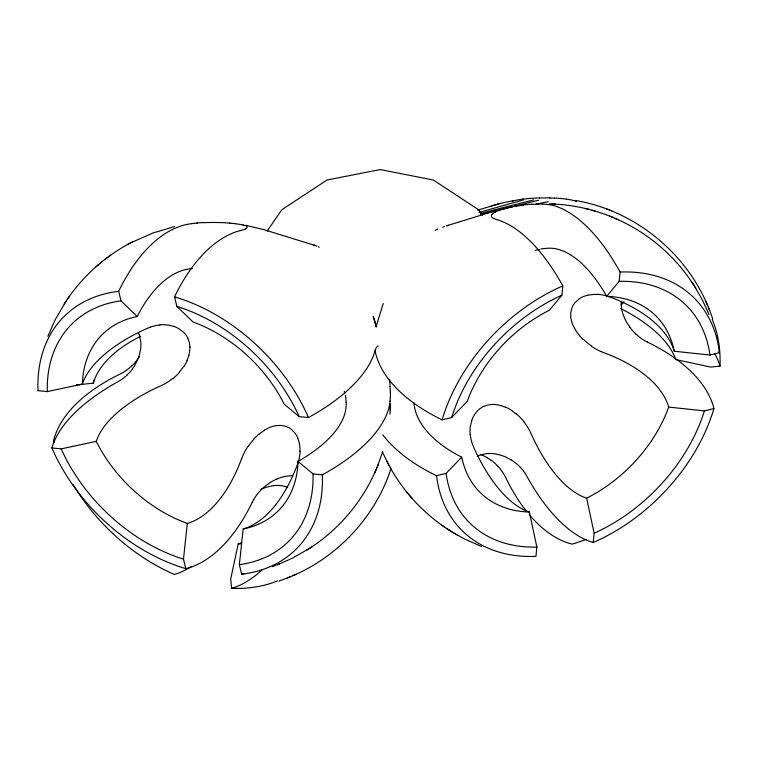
<?xml version="1.0" encoding="UTF-8"?>
<svg xmlns="http://www.w3.org/2000/svg" width="758" height="758" viewBox="0 0 758 758"><rect width="100%" height="100%" fill="white"/><g stroke="black" fill="none" stroke-linecap="round" stroke-linejoin="round"><path stroke-width="1.14" d="M621.162 301.987L621.134 303.437A31.448 22.38 55.7 0 0 621.768 309.567A30.614 21.717 55.9 0 0 623.048 314.333L624.298 317.479A34.442 24.142 56.2 0 0 626.506 322.008L630.173 327.541M389.982 414.162L390.503 403.872M390.304 410.05L390.408 406.79M300.102 451.398L300.007 453.009A46.503 37.616 -37 0 1 298.548 460.997L297.543 464.076M390.01 401.039L389.896 402.28A39.7 9.522 81.6 0 1 389.252 406.724M470.282 434.524L470.481 436.172A46.503 40.202 29.1 0 0 472.49 444.264L473.722 447.315A128.689 59.465 76.4 0 0 529.34 512.02L536.863 547.087L535.944 556.372A164.287 116.163 -45 0 1 436.57 475.74A174.075 93.206 5.7 0 1 382.771 434.77M375.447 352.517L375.665 353.38A174.084 93.187 5.7 0 0 442.104 419.847L451.645 417.535L467.316 401.295A124.539 88.061 -45 0 1 549.379 310.24L561.905 295.203L562.824 285.908A174.075 80.424 76.4 0 0 496.367 219.46L494.86 218.958A39.729 8.338 -5.1 0 1 492.539 217.802L492.15 217.48A36.924 7.779 -5.3 0 1 491.563 216.807A37.606 7.921 -5.8 0 1 491.61 214.978M510.987 459.755A37.606 28.52 26.1 0 1 517.837 464.834A36.915 27.781 26.3 0 1 520.206 467.203L521.315 468.435A39.71 29.789 26.5 0 1 525.237 473.485L526.772 476.062A174.075 80.414 76.4 0 0 593.23 542.51L594.149 533.225L586.626 498.148A128.689 59.494 76.4 0 1 530.979 433.491L529.548 430.459A46.503 36.043 40.6 0 0 524.792 423.03L523.674 421.6M719.01 350.821A174.084 93.187 5.7 0 1 719.494 352.669L709.962 355.038L674.25 351.229A124.539 88.061 -45 0 0 606.675 296.369L619.191 281.341L620.11 272.046A174.075 80.414 76.4 0 0 553.643 205.598L552.809 205.371A39.444 9.437 -8.4 0 0 546.329 204.366A36.877 8.764 -8.2 0 0 542.358 204.101M241.669 458.505A128.689 68.864 -84.3 0 1 187.302 523.418L183.493 559.139L185.795 568.671A174.075 93.206 -84.3 0 0 252.272 502.241M346.131 402.384L346.188 404.156A128.689 59.465 -13.6 0 1 298.017 461.414A124.539 88.061 45 0 1 243.157 528.97L239.357 564.691L241.66 574.223A174.075 93.187 -84.3 0 0 244.427 573.474M470.386 426.394L471.76 420.368M389.224 406.62L388.797 408.382A174.075 80.443 -13.6 0 1 322.358 474.849A164.287 116.163 45 0 1 241.66 574.213M375.996 327.011L383.235 303.494M188.884 355.398L187.074 360.372M382.724 451.73L377.096 467.298M390.92 468.814C373.893 521.078 331.075 563.999 278.783 581.035M47.877 336.334L55.239 319.601L66.012 301.22M241.688 458.524L242.92 455.473A46.503 32.831 -46.7 0 1 247.032 447.741L248.027 446.225M309.198 548.574C338.674 529.747 362.324 501.9 376.053 469.733M374.803 472.708L378.375 464.247M252.253 502.213L253.646 499.598M134.545 365.659L137.586 359.775A34.451 26.473 -63.8 0 0 139.33 355.009L140.135 351.712A30.595 23.754 -63.5 0 0 140.694 348.386A31.41 24.408 -63.4 0 0 140.78 341.924L139.245 334.676M491.525 214.988L492.861 213.481M67.31 299.315C83.371 275.751 105.296 256.204 130.528 242.93M64.155 303.977L69.111 296.653M139.311 356.753L137.387 359.481M267.062 231.266L281.777 209.767L327.039 180.006L380.184 169.574L433.33 180.006L478.592 209.767L482.609 215.632M183.701 366.484L179.362 372.112M253.674 439.081L258.791 434.173M436.57 475.692L446.092 473.39L461.764 457.159A124.539 88.061 -45 0 0 529.33 512.02M127.164 374.916L125.951 376.044A39.71 29.78 -63.5 0 1 120.901 379.966L118.324 381.501A174.075 80.405 -13.6 0 0 51.876 447.959A164.287 116.163 45 0 0 185.824 568.671M96.095 266.702L98.682 264.533M99.658 263.689L102.103 261.624M171.355 379.531L172.786 378.413M104.689 259.587L107.399 257.578M108.148 257.009L110.715 255.105M579.576 298.586L575.237 302.338A28.719 22.74 41.3 0 0 571.665 308.563L570.736 312.808L570.783 317.346A28.719 22.607 40.8 0 0 572.982 325.286L576.317 331.426M278.243 564.416L292.038 558.333L308.8 548.82M306.128 550.535L312.04 546.745M264.447 430.099L269.09 427.683A28.719 22.617 -49.2 0 1 277.04 425.532L281.578 425.465L285.823 426.394A28.719 22.749 -48.7 0 1 292.048 429.966L294.976 433.14A36.195 28.776 -42.4 0 1 297.856 438.01M130.764 242.816L152.993 232.952L174.71 226.595M127.77 244.398L133.332 241.451M245.336 228.992L245.829 228.745A36.905 5.202 -1.4 0 0 246.653 228.243A37.616 5.325 -0.9 0 0 247.032 227.021L246.473 226.329M495.505 211.87L496.367 211.463M483.291 406.61L487.612 405.037L492.302 404.421A28.719 24.228 43 0 1 500.65 405.615M292.958 575.578L295.933 574.327M287.471 577.899L290.522 576.62M276.907 479.028L280.053 477.815A30.604 21.717 -34.2 0 1 283.227 476.839A31.372 22.323 -34.3 0 1 290.958 475.834L292.399 475.891M279.977 563.734L272.311 566.652M150.122 327.229L147.071 328.451A128.689 59.456 -13.6 0 0 82.376 384.069L47.299 391.602L38.014 390.673M442.691 227.097L444.453 226.509M514.208 200.681L513.507 200.898A34.451 4.775 -0.1 0 0 512.408 201.353M477.711 210.174L499.768 203.551L513.933 200.491M494.225 211.141L446.49 225.827L448.366 225.316M491.279 205.996L499.768 203.551M479.056 212.373L523.295 199.97M587.441 295.222L583.309 296.596A36.299 28.861 47.6 0 0 579.567 298.576M504.44 208.696L510.143 207.313A31.448 6.263 -7.6 0 1 516.577 206.062M480.316 213.415L533.528 199.904M480.458 214.59L538.512 200.235M600.743 351.466L603.794 352.697A128.699 68.902 5.7 0 1 668.698 407.074L704.409 410.893L713.932 408.59A164.287 116.163 -45 0 1 593.211 542.52M535.546 204.347L548.167 201.637M51.876 447.959L61.161 448.888L96.238 441.355M540.833 248.965L542.112 248.795A46.513 6.386 -15.8 0 1 547.655 248.254L549.417 248.198A128.689 59.494 76.4 0 1 606.703 296.34M191.708 223.657L193.025 223.496A36.896 6.31 1.3 0 1 197.298 223.079M521.712 205.333L523.427 205.115M159.862 325.011L158.214 325.21A46.513 40.202 -60.9 0 0 150.122 327.219M522.632 199.155L528.193 198.596M76.397 384.96L93.31 383.169A128.689 68.883 -5.7 0 1 140.675 336.277M712.217 319.402A164.287 116.173 -45 0 1 719.986 366.142L710.701 367.071L675.624 359.538M531.709 204.357L536.351 204.139M203.4 222.672L209.776 222.492A34.451 5.079 0.8 0 1 214.846 222.501M539.715 198.009L543.164 197.952A34.3 5.211 -0.8 0 1 549.976 197.895M214.836 222.482L218.285 222.539A30.614 4.207 0.8 0 1 223.487 222.681A31.448 4.169 0.9 0 1 229.92 223.098M549.844 197.99L554.6 198.151M552.061 203.978C572.802 204.764 593.41 209.303 612.568 217.29M549.143 203.883L555.32 204.082M596.669 294.284L598.28 294.379M229.807 223.127L235.368 223.686M245.355 228.992A39.71 5.552 -1.6 0 1 242.702 229.949L241.006 230.394A174.075 93.187 -84.3 0 0 174.558 296.785L176.851 306.384L193.091 322.055A124.539 88.061 45 0 1 284.146 404.118L299.183 416.635L308.478 417.554A174.075 80.433 -13.6 0 0 374.935 351.106L375.172 350.319A39.558 8.291 85 0 1 376.593 347.306L376.906 346.88A36.896 7.769 84.7 0 1 377.579 346.283M298.017 461.404L313.045 473.921L322.339 474.84M566.292 199.127L564.975 198.966A36.896 6.32 -1.3 0 0 560.749 198.53M575.331 200.472C638.227 210.98 693.144 258.232 712.71 318.976M245.725 225.297L264.011 229.693L314.589 245.317M169.555 325.353L174.018 326.49M586.048 208.639L589.26 209.502M591.932 210.203L595.077 211.056M243.005 225.003L244.493 225.429M500.668 405.502L505.633 407.311M287.614 487.081L281.91 485.698A31.372 24.427 -26.7 0 0 273.903 485.622M313.774 245.099L316.996 246.255M481.605 546.509L464.872 539.146L454.061 533.158M606.504 208.971L608.011 209.559M609.441 210.118L611.175 210.79M615.003 218.332C647.171 232.062 675.018 255.711 693.835 285.188M609.517 216.011L617.978 219.583M506.552 457.472L510.93 459.841M647.474 342.133L646.176 341.47A39.558 26.9 56 0 1 639.6 337.196L638.321 336.145A36.905 25.185 56.1 0 1 635.81 333.908M452.005 531.889L446.49 528.373M456.903 534.873C427.929 518.301 403.711 493.43 388.2 463.858M487.034 457.567L491.156 460.371M318.369 246.757L319.213 247.298M591.496 346.359L593.012 347.344A46.503 32.802 43.3 0 0 600.743 351.447M441.914 525.275L444.586 527.075M511.754 410.684L516.009 413.849M583.035 339.47L579.434 335.595M406.894 492.283L408.95 494.728M409.803 495.704L411.973 498.29M694.091 285.586L702.145 299.505L709.005 314.409M692.016 282.346L695.806 288.258M382.525 452.204L388.077 463.621M386.722 461.054L389.659 466.615M187.776 338.021L189.348 342.341L189.964 347.031M708.294 307.236L709.573 310.287M706.001 301.826L707.252 304.801M297.79 438.048L299.495 443.629M373.343 316.759L376.413 326.755M373.173 316.2L376.3 326.366M345.421 395.572L345.591 396.851M277.428 580.931A164.287 116.173 45 0 1 231.607 588.312L230.688 579.027L238.22 543.95A124.539 88.07 45 0 0 240.561 543.846M390.029 386.438L390.247 391.081M461.745 457.169A128.699 68.902 5.7 0 1 413.896 402.877M647.474 342.085A174.075 93.206 5.7 0 1 713.932 408.543M619.191 281.341A153.476 108.517 -45 0 1 709.952 355.038M704.4 410.893A153.476 108.517 -45 0 1 594.158 533.215M536.891 547.087A153.476 108.517 -45 0 1 446.111 473.418M451.654 417.535A153.476 108.517 -45 0 1 561.896 295.203M620.11 272.046A164.287 116.163 -45 0 1 719.484 352.726M442.122 419.828A164.287 116.163 -45 0 1 562.834 285.908M374.992 350.783A39.558 5.552 88.4 0 1 375.456 352.337M635.763 333.975A37.616 25.905 56.3 0 1 630.106 327.598M674.25 351.229A128.689 68.902 5.7 0 0 609.366 296.823L606.267 295.847A46.503 37.625 53 0 0 598.27 294.369M668.689 407.065A124.539 88.061 -45 0 1 586.635 498.148M516.113 413.716A43.519 34.309 40.3 0 1 523.816 421.514M505.69 407.141A36.204 29.799 41.1 0 1 511.849 410.523M483.272 406.572A28.719 24.464 43.8 0 0 477.133 411.196L474.328 414.891A36.213 30.832 37.8 0 0 471.817 420.387M591.657 346.018A43.519 30.803 43.3 0 1 583.3 339.214M579.529 335.529A36.308 27.155 43.3 0 1 576.412 331.379M535.375 250.225A43.632 5.287 -15 0 1 539.44 249.543M587.488 295.336A43.519 34.877 50.7 0 1 596.698 294.483M470.168 434.524A43.632 37.663 29.6 0 1 470.32 426.375M536.56 203.997A37.616 8.85 -8.1 0 1 542.548 204.016M523.456 204.963A34.224 7.504 -7.6 0 1 531.898 204.186M496.291 211.463A30.595 6.168 -7.3 0 1 498.252 210.648M516.501 206.129A30.595 6.168 -7.3 0 1 521.646 205.39M498.48 210.648A31.372 6.168 -7.6 0 1 504.572 208.715M493.013 213.472A34.29 7.03 -7 0 1 495.713 211.87M477.313 456.297A31.362 24.398 26.4 0 1 479.956 455.16L485.651 453.758A31.372 24.427 26.7 0 1 493.657 453.682A30.604 23.754 26.5 0 1 496.973 454.231L500.271 455.084A34.3 26.369 26.2 0 1 506.571 457.425M435.177 230.309A64.705 45.764 -45 0 1 437.773 229.096M137.454 359.538A37.616 25.905 -56.3 0 1 131.788 365.924M131.769 365.877A36.915 25.213 -56.1 0 1 129.258 368.123L127.95 369.127A39.7 27.013 -56 0 1 122.692 372.699L120.077 374.073A174.075 93.187 -5.7 0 0 53.619 440.531M93.281 383.245A124.539 88.07 45 0 1 94.001 379.976M241.148 542.832A128.689 59.427 -76.4 0 1 238.22 543.922M73.062 484.39A164.287 116.173 45 0 0 174.331 574.46A174.075 80.481 -76.4 0 0 191.442 566.491M54.206 442.492A164.287 116.173 45 0 1 53.61 440.521M262.524 569.466A174.075 80.433 -76.4 0 1 231.616 588.322M273.894 485.679A30.614 23.706 -26.4 0 0 270.578 486.219L267.28 487.024A34.3 26.369 -26.2 0 0 260.979 489.365M192.56 268.569A128.689 68.864 -84.3 0 0 137.245 316.522L120.996 300.831L118.693 291.299A164.287 116.163 45 0 0 38.004 390.664M118.684 291.243A174.075 93.206 -84.3 0 1 185.17 224.823L187.065 224.415A39.71 6.917 1.5 0 1 191.651 223.648M313.045 473.921A153.476 108.527 45 0 1 239.357 564.691M183.464 559.129A153.476 108.527 45 0 1 61.161 448.869M47.299 391.64A153.476 108.527 45 0 1 120.939 300.831M176.832 306.374A153.476 108.527 45 0 1 299.183 416.625M174.577 296.861A164.287 116.163 45 0 1 308.478 417.563M196.947 222.975A37.625 6.348 1.2 0 1 203.163 222.577M235.16 223.714A31.362 4.074 0.9 0 1 240.978 224.605M241.328 224.576A30.604 4.112 0.6 0 1 243.138 224.993M244.73 225.42A34.3 4.804 -0.2 0 1 246.606 226.32M276.897 478.971A34.3 24.048 -33.8 0 0 270.938 482.05L266.844 484.902A37.606 25.914 -33.7 0 0 260.401 490.492M260.477 490.54A36.915 25.185 -33.9 0 0 258.232 493.051L257.199 494.339A39.719 27.013 -34 0 0 253.636 499.598M297.572 464.104A128.689 68.912 -84.3 0 1 243.157 528.989M187.302 523.418A124.539 88.061 45 0 1 96.247 441.364M82.366 384.107A124.539 88.061 45 0 1 137.198 316.522M96.228 441.383A128.689 59.465 -13.6 0 1 160.904 385.746L163.927 384.278A46.494 36.062 -49.4 0 0 171.355 379.54M179.542 372.273A43.623 34.394 -49.7 0 1 172.909 378.612M187.254 360.42A36.213 29.799 -48.9 0 1 183.862 366.578M189.879 347.05A28.719 24.237 -47 0 1 188.78 355.388M187.813 338.002A28.719 24.464 -46.2 0 0 183.19 331.862L178.168 328.29A36.299 30.974 -54.4 0 0 174.027 326.471M248.302 446.358A43.642 30.86 -46.7 0 1 253.892 439.28M258.942 434.372A36.213 27.061 -46.7 0 1 264.533 430.336M344.303 391.27A43.623 5.24 75.1 0 1 344.748 393.942M299.382 443.676A43.632 35.01 -38.9 0 1 299.931 451.427M345.648 396.965A46.494 6.405 74.2 0 1 346.169 402.489M159.872 324.869A43.519 37.559 -60.4 0 1 169.584 325.277M390.313 397.154A36.886 8.783 81.7 0 1 390.076 401.2M390.379 391.289A37.616 8.84 81.9 0 1 390.37 397.268M389.546 379.9A34.309 7.485 82.4 0 1 390.114 386.533M377.579 346.245A37.616 7.921 84.2 0 1 378.289 346.055M138.686 333.349A31.372 24.389 -63.7 0 1 139.216 334.695M134.602 365.707A37.625 28.501 -63.8 0 1 129.533 372.538M129.514 372.51A36.886 27.771 -63.7 0 1 127.173 374.935M481.065 454.582A34.214 23.877 33.7 0 1 486.996 457.652M491.241 460.277A37.625 25.943 33.7 0 1 497.627 465.952M497.58 465.981A36.915 25.241 33.8 0 1 499.816 468.491A39.454 26.843 34 0 1 505.112 476.375L505.747 477.682A174.075 93.168 84.3 0 0 526.27 511.025M529.529 514.995A174.075 93.168 84.3 0 0 572.205 544.13A164.287 116.173 -45 0 0 585.972 539.431M576.535 201.353A174.075 93.168 84.3 0 0 572.84 200.311L570.935 199.885A39.7 6.917 -1.5 0 0 566.33 199.117M554.828 198.046A37.606 6.339 -1.2 0 1 561.053 198.444M539.687 197.971A30.604 4.207 -0.8 0 0 534.523 198.151A31.362 4.197 -0.8 0 0 528.023 198.558M522.783 199.174A31.372 4.093 -0.9 0 0 516.965 200.065A30.595 4.074 -0.7 0 0 515.118 200.472M620.793 308.61A128.689 59.465 13.6 0 1 675.293 358.562M714.595 353.342A174.075 80.433 13.6 0 1 719.996 366.142M621.342 305.048A30.604 23.782 63.9 0 1 624.005 301.836"/></g></svg>
